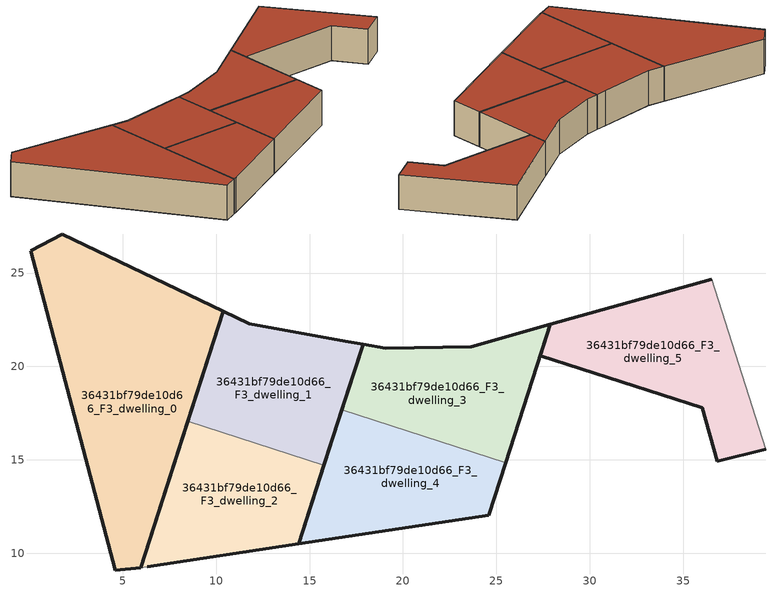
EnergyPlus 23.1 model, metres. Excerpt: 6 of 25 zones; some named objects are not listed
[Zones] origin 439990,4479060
36431bf79de10d66_F3_dwelling_0
 floor to 36431bf79de10d66_F2_dwelling_0 (EU_floor_Construction): 5.95,9.22 10.39,22.95 1.76,27.09 0.08,26.2 4.6,9.09 z9
 wall outside (EU_wall_Construction): 4.6,9.09 0.08,26.2 1.76,27.09 10.39,22.95 5.95,9.22 4.6,9.09 z9:12
 roof outside (EU_roof_Construction): 10.39,22.95 5.95,9.22 4.6,9.09 0.08,26.2 1.76,27.09 z12
36431bf79de10d66_F3_dwelling_1
 floor to 36431bf79de10d66_F2_dwelling_1 (EU_floor_Construction): 15.77,14.7 17.87,21.18 16.92,21.35 11.77,22.28 10.39,22.95 8.48,17.06 z9
 wall outside (EU_wall_Construction): 8.48,17.06 10.39,22.95 11.77,22.28 16.92,21.35 17.87,21.18 15.77,14.7 z9:12
 wall to 36431bf79de10d66_F3_dwelling_2 (EU_wall_Construction): 15.77,14.7 8.48,17.06 z9:12
 roof outside (EU_roof_Construction): 17.87,21.18 15.77,14.7 8.48,17.06 10.39,22.95 11.77,22.28 16.92,21.35 z12
36431bf79de10d66_F3_dwelling_2
 floor to 36431bf79de10d66_F2_dwelling_2 (EU_floor_Construction): 14.41,10.49 15.77,14.7 8.48,17.06 5.95,9.22 6.3,9.26 z9
 wall outside (EU_wall_Construction): 5.95,9.22 8.48,17.06 / 15.77,14.7 14.41,10.49 6.3,9.26 z9:12
 wall adiabatic (EU_wall_Construction): 6.3,9.26 5.95,9.22 z9:12
 roof outside (EU_roof_Construction): 15.77,14.7 14.41,10.49 6.3,9.26 5.95,9.22 8.48,17.06 z12
36431bf79de10d66_F3_dwelling_3
 floor to 36431bf79de10d66_F2_dwelling_3 (EU_floor_Construction): 25.51,14.85 27.9,22.25 23.65,21.05 19.09,20.97 17.87,21.18 16.74,17.68 z9
 wall outside (EU_wall_Construction): 16.74,17.68 17.87,21.18 19.09,20.97 23.65,21.05 27.9,22.25 25.51,14.85 z9:12
 wall to 36431bf79de10d66_F3_dwelling_4 (EU_wall_Construction): 25.51,14.85 16.74,17.68 z9:12
 roof outside (EU_roof_Construction): 27.9,22.25 25.51,14.85 16.74,17.68 17.87,21.18 19.09,20.97 23.65,21.05 z12
36431bf79de10d66_F3_dwelling_4
 floor to 36431bf79de10d66_F2_dwelling_4 (EU_floor_Construction): 24.59,12.02 25.51,14.85 16.74,17.68 14.41,10.49 z9
 wall outside (EU_wall_Construction): 25.51,14.85 24.59,12.02 14.41,10.49 16.74,17.68 z9:12
 roof outside (EU_roof_Construction): 25.51,14.85 24.59,12.02 14.41,10.49 16.74,17.68 z12
36431bf79de10d66_F3_dwelling_5
 floor to 36431bf79de10d66_F2_dwelling_5 (EU_floor_Construction): 39.42,15.55 36.55,24.68 27.9,22.25 27.36,20.58 36.02,17.78 36.84,14.91 z9
 wall outside (EU_wall_Construction): 39.42,15.55 36.84,14.91 36.02,17.78 27.36,20.58 27.9,22.25 36.55,24.68 z9:12
 wall adiabatic (EU_wall_Construction): 36.55,24.68 39.42,15.55 z9:12
 roof outside (EU_roof_Construction): 36.55,24.68 39.42,15.55 36.84,14.91 36.02,17.78 27.36,20.58 27.9,22.25 z12
[Building]
EU S2 Campaign: North Axis=0; Terrain=City; Solar Distribution=FullExterior
[Site:Location]
Madrid: Latitude=40.5; Longitude=-3.5; Time Zone=1; Elevation=609
[SizingPeriod:WeatherFileDays]
AnnualSizingPeriod: Begin Month=1; Begin Day of Month=1; End Month=12; End Day of Month=31; Day of Week for Start Day=Monday; Use Weather File Daylight Saving Period=No; Use Weather File Rain and Snow Indicators=No
[MATERIAL]
EU_InternalMass_Material: Roughness=MediumRough; Thickness=0.1; Conductivity=1; Density=1800; Specific Heat=900; Thermal Absorptance=0.9; Solar Absorptance=0.7; Visible Absorptance=0.7
[MATERIAL:NOMASS] Roughness=MediumRough; Thermal Absorptance=0.9; Solar Absorptance=0.7; Visible Absorptance=0.7
Name | Thermal Resistance
EU_wall_NoMass | 1.60022
EU_roof_NoMass | 1.57597
EU_floor_NoMass | 0.470652
[CONSTRUCTION]
EU_wall_Construction: EU_wall_NoMass
EU_roof_Construction: EU_roof_NoMass
EU_floor_Construction: EU_floor_NoMass
EU_InternalMass_Construction: EU_InternalMass_Material
[ZONE] Type=1; Multiplier=1; Ceiling Height=autocalculate; Floor Area=autocalculate; Part of Total Floor Area=Yes
Name | Volume
36431bf79de10d66_F3_dwelling_0 | 291.181
36431bf79de10d66_F3_dwelling_1 | 145.605
36431bf79de10d66_F3_dwelling_2 | 145.608
36431bf79de10d66_F3_dwelling_3 | 145.594
36431bf79de10d66_F3_dwelling_4 | 145.579
36431bf79de10d66_F3_dwelling_5 | 160.414
[INTERNALMASS] Construction=EU_InternalMass_Construction
Name | Zone or ZoneList | Surface Area
36431bf79de10d66_F3_dwelling_0_EU_InternalMass | 36431bf79de10d66_F3_dwelling_0 | 64.7095
36431bf79de10d66_F3_dwelling_1_EU_InternalMass | 36431bf79de10d66_F3_dwelling_1 | 64.7098
36431bf79de10d66_F3_dwelling_2_EU_InternalMass | 36431bf79de10d66_F3_dwelling_2 | 64.7107
36431bf79de10d66_F3_dwelling_3_EU_InternalMass | 36431bf79de10d66_F3_dwelling_3 | 64.704
36431bf79de10d66_F3_dwelling_4_EU_InternalMass | 36431bf79de10d66_F3_dwelling_4 | 64.7101
36431bf79de10d66_F3_dwelling_5_EU_InternalMass | 36431bf79de10d66_F3_dwelling_5 | 64.7079
[OTHEREQUIPMENT] Fuel Type=Electricity; Design Level Calculation Method=Watts/Area; Power per Zone Floor Area=1; Fraction Latent=0; Fraction Radiant=0; Fraction Lost=0; Carbon Dioxide Generation Rate=0; EndUse Subcategory=EU_Step8_InternalGains
Name | Zone or ZoneList or Space or SpaceList | Schedule
EU_Step8_InternalGain_36431bf79de10d66_F3_dwelling_0_f000 | 36431bf79de10d66_F3_dwelling_0 | EU_Step8_GainSchedule_36431bf79de10d66_F3_dwelling_0_f000
EU_Step8_InternalGain_36431bf79de10d66_F3_dwelling_1_f000 | 36431bf79de10d66_F3_dwelling_1 | EU_Step8_GainSchedule_36431bf79de10d66_F3_dwelling_1_f000
EU_Step8_InternalGain_36431bf79de10d66_F3_dwelling_2_f000 | 36431bf79de10d66_F3_dwelling_2 | EU_Step8_GainSchedule_36431bf79de10d66_F3_dwelling_2_f000
EU_Step8_InternalGain_36431bf79de10d66_F3_dwelling_3_f000 | 36431bf79de10d66_F3_dwelling_3 | EU_Step8_GainSchedule_36431bf79de10d66_F3_dwelling_3_f000
EU_Step8_InternalGain_36431bf79de10d66_F3_dwelling_4_f000 | 36431bf79de10d66_F3_dwelling_4 | EU_Step8_GainSchedule_36431bf79de10d66_F3_dwelling_4_f000
EU_Step8_InternalGain_36431bf79de10d66_F3_dwelling_5_f000 | 36431bf79de10d66_F3_dwelling_5 | EU_Step8_GainSchedule_36431bf79de10d66_F3_dwelling_5_f000
[ZONEVENTILATION:DESIGNFLOWRATE] Schedule=EU_AlwaysOn; Design Flow Rate Calculation Method=AirChanges/Hour; Air Changes per Hour=0.480704; Ventilation Type=Natural; Fan Pressure Rise=0; Fan Total Efficiency=1; Constant Term Coefficient=1; Temperature Term Coefficient=0; Velocity Term Coefficient=0; Velocity Squared Term Coefficient=0; Minimum Indoor Temperature=-100; Maximum Indoor Temperature=100; Delta Temperature=-100; Minimum Outdoor Temperature=-100; Maximum Outdoor Temperature=100; Maximum Wind Speed=40
Name | Zone or ZoneList or Space or SpaceList
EU_ConstantAir_36431bf79de10d66_F3_dwelling_0 | 36431bf79de10d66_F3_dwelling_0
EU_ConstantAir_36431bf79de10d66_F3_dwelling_1 | 36431bf79de10d66_F3_dwelling_1
EU_ConstantAir_36431bf79de10d66_F3_dwelling_2 | 36431bf79de10d66_F3_dwelling_2
EU_ConstantAir_36431bf79de10d66_F3_dwelling_3 | 36431bf79de10d66_F3_dwelling_3
EU_ConstantAir_36431bf79de10d66_F3_dwelling_4 | 36431bf79de10d66_F3_dwelling_4
EU_ConstantAir_36431bf79de10d66_F3_dwelling_5 | 36431bf79de10d66_F3_dwelling_5
[HVACTEMPLATE:ZONE:IDEALLOADSAIRSYSTEM] System Availability Schedule=EU_AlwaysOn; Maximum Heating Supply Air Temperature=50; Minimum Cooling Supply Air Temperature=13; Maximum Heating Supply Air Humidity Ratio=0.0156; Minimum Cooling Supply Air Humidity Ratio=0.0077; Heating Limit=NoLimit; Cooling Limit=NoLimit; Heating Availability Schedule=EU_AlwaysOn; Cooling Availability Schedule=EU_CoolingOff; Dehumidification Control Type=ConstantSensibleHeatRatio; Cooling Sensible Heat Ratio=0.7; Dehumidification Setpoint=60; Humidification Control Type=None; Humidification Setpoint=30; Outdoor Air Method=None; Outdoor Air Flow Rate per Person=0.00944; Outdoor Air Flow Rate per Zone Floor Area=0; Outdoor Air Flow Rate per Zone=0; Demand Controlled Ventilation Type=None; Outdoor Air Economizer Type=NoEconomizer; Heat Recovery Type=None; Sensible Heat Recovery Effectiveness=0.7; Latent Heat Recovery Effectiveness=0.65
Name | Template Thermostat
36431bf79de10d66_F3_dwelling_0 | EU_HeatOnly_36431bf79de10d66_F3_dwelling_0
36431bf79de10d66_F3_dwelling_1 | EU_HeatOnly_36431bf79de10d66_F3_dwelling_1
36431bf79de10d66_F3_dwelling_2 | EU_HeatOnly_36431bf79de10d66_F3_dwelling_2
36431bf79de10d66_F3_dwelling_3 | EU_HeatOnly_36431bf79de10d66_F3_dwelling_3
36431bf79de10d66_F3_dwelling_4 | EU_HeatOnly_36431bf79de10d66_F3_dwelling_4
36431bf79de10d66_F3_dwelling_5 | EU_HeatOnly_36431bf79de10d66_F3_dwelling_5
[SIZING:ZONE] Zone Cooling Design Supply Air Temperature Input Method=SupplyAirTemperature; Zone Cooling Design Supply Air Temperature=13; Zone Heating Design Supply Air Temperature Input Method=SupplyAirTemperature; Zone Heating Design Supply Air Temperature=50; Zone Cooling Design Supply Air Humidity Ratio=0.008; Zone Heating Design Supply Air Humidity Ratio=0.008; Cooling Design Air Flow Method=DesignDay; Cooling Design Air Flow Rate=0; Cooling Minimum Air Flow per Zone Floor Area=0.000762; Cooling Minimum Air Flow=0; Cooling Minimum Air Flow Fraction=0.2; Heating Design Air Flow Method=DesignDay; Heating Design Air Flow Rate=0; Heating Maximum Air Flow per Zone Floor Area=0.002032; Heating Maximum Air Flow=0.141576; Heating Maximum Air Flow Fraction=0.3; Account for Dedicated Outdoor Air System=No; Dedicated Outdoor Air System Control Strategy=NeutralSupplyAir; Dedicated Outdoor Air Low Setpoint Temperature for Design=autosize; Dedicated Outdoor Air High Setpoint Temperature for Design=autosize; Zone Load Sizing Method=Sensible Load Only No Latent Load; Zone Latent Cooling Design Supply Air Humidity Ratio Input Method=HumidityRatioDifference; Zone Cooling Design Supply Air Humidity Ratio Difference=0.005; Zone Latent Heating Design Supply Air Humidity Ratio Input Method=HumidityRatioDifference; Zone Humidification Design Supply Air Humidity Ratio Difference=0.005
36431bf79de10d66_F3_dwelling_0; 36431bf79de10d66_F3_dwelling_1; 36431bf79de10d66_F3_dwelling_2; 36431bf79de10d66_F3_dwelling_3; 36431bf79de10d66_F3_dwelling_4; 36431bf79de10d66_F3_dwelling_5
[SCHEDULE:CONSTANT]
Name | Hourly Value
EU_AlwaysOn | 1
EU_CoolingOff | 0
[SCHEDULE:FILE] Column Number=1; Rows to Skip at Top=0; Number of Hours of Data=8760; Column Separator=Comma; Interpolate to Timestep=No; Minutes per Item=60; Adjust Schedule for Daylight Savings=Yes
Name | File
EU_Step8_GainSchedule_36431bf79de10d66_F3_dwelling_0_f000 | ../../schedules/36431bf79de10d66/36431bf79de10d66_F3_dwelling_0_f000_gain.csv
EU_Step8_GainSchedule_36431bf79de10d66_F3_dwelling_1_f000 | ../../schedules/36431bf79de10d66/36431bf79de10d66_F3_dwelling_1_f000_gain.csv
EU_Step8_GainSchedule_36431bf79de10d66_F3_dwelling_2_f000 | ../../schedules/36431bf79de10d66/36431bf79de10d66_F3_dwelling_2_f000_gain.csv
EU_Step8_GainSchedule_36431bf79de10d66_F3_dwelling_3_f000 | ../../schedules/36431bf79de10d66/36431bf79de10d66_F3_dwelling_3_f000_gain.csv
EU_Step8_GainSchedule_36431bf79de10d66_F3_dwelling_4_f000 | ../../schedules/36431bf79de10d66/36431bf79de10d66_F3_dwelling_4_f000_gain.csv
EU_Step8_GainSchedule_36431bf79de10d66_F3_dwelling_5_f000 | ../../schedules/36431bf79de10d66/36431bf79de10d66_F3_dwelling_5_f000_gain.csv
